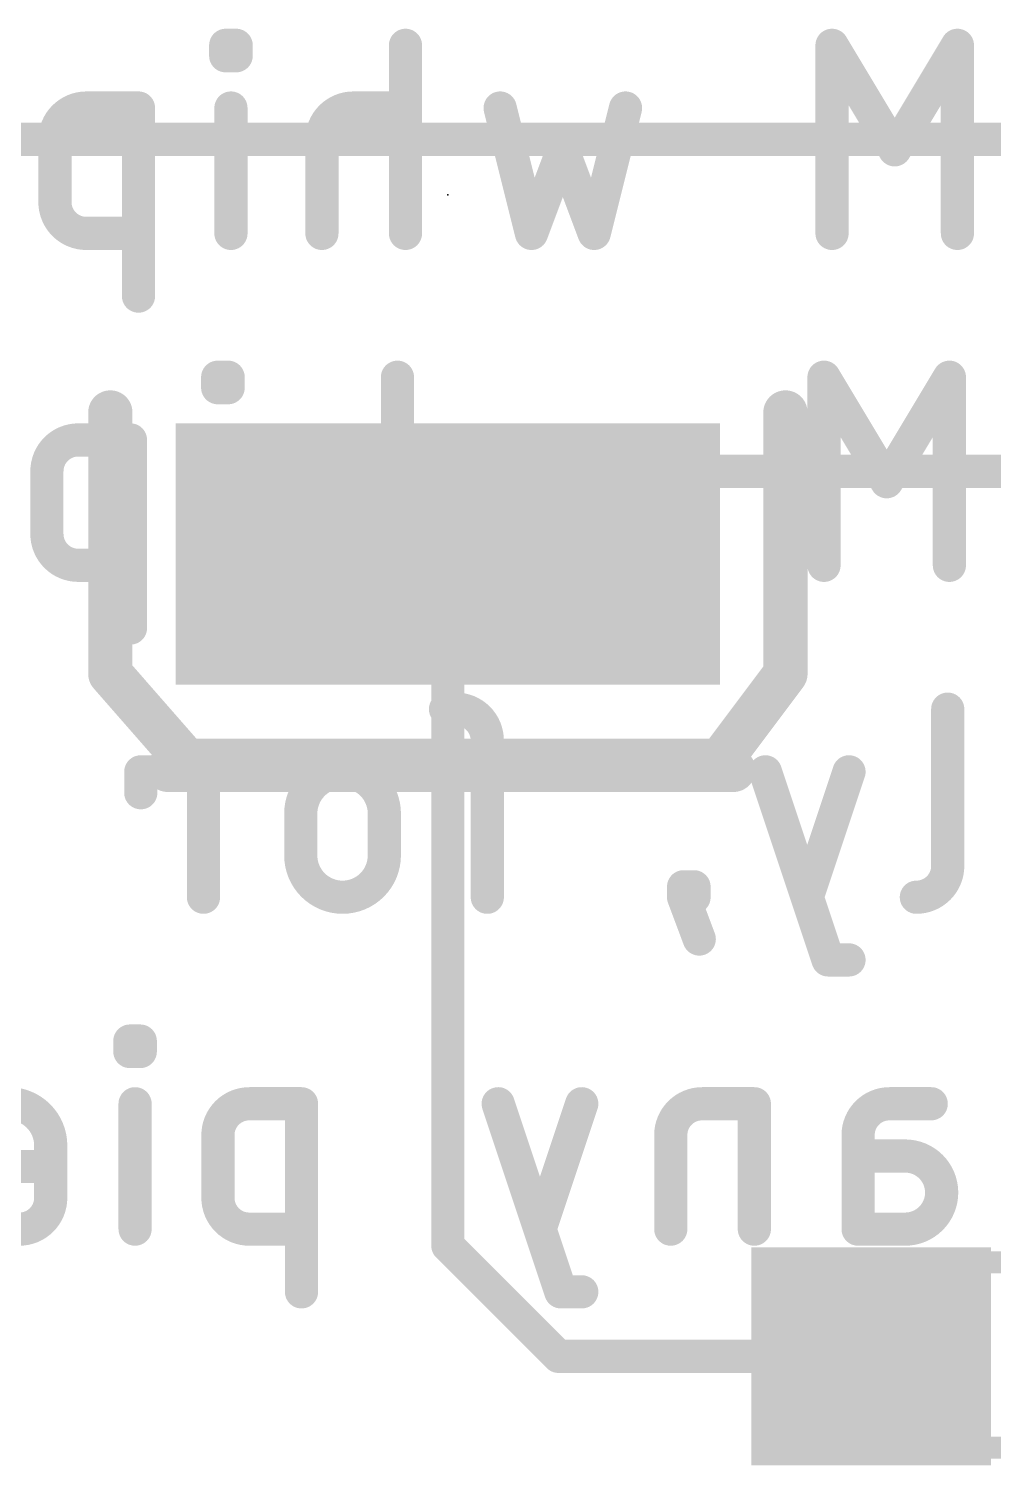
# Model space of a CAD drawing. Extents: x -15.2 to 71.4, y -14.5 to 36.9.
# Drawn here: x 29.83 to 34.25, y 3.06 to 9.65 of the extents above; entities that cross this region are included whole.
import ezdxf

# ---------------------------------------------------------------- set-up
doc = ezdxf.new("R2010")
doc.units = 0
for name, color, linetype in [('1', 12, 'CONTINUOUS'), ('21', 41, 'CONTINUOUS'), ('22', 40, 'CONTINUOUS'), ('23', 53, 'CONTINUOUS'), ('51', 53, 'CONTINUOUS')]:
    doc.layers.add(name, color=color, linetype=linetype)

# ---------------------------------------------------------------- blocks, each defined once
blk = doc.blocks.new('RECT')
blk.add_solid([(-0.5, -0.5), (0.5, -0.5), (-0.5, 0.5), (0.5, 0.5)])

msp = doc.modelspace()

# ---------------------------------------------------------------- linework, layer by layer
at = {"layer": '1', "const_width": 0.1524}
for points in [[(38.608, 9.144), (20.828, 9.144)], [(32.13, 7.62), (31.75, 7.24)], [(38.354, 7.62), (32.13, 7.62)], [(31.75, 7.24), (31.75, 4.064)], [(31.75, 4.064), (32.258, 3.556)], [(32.258, 3.556), (33.694, 3.556)]]:
    msp.add_lwpolyline(points, dxfattribs=at)
at = {"layer": '1', "const_width": 0.0762}
for points in [[(32.13, 7.6581, 1), (32.13, 7.5819)], [(32.1569, 7.5931, 1), (32.1031, 7.6469)], [(31.7881, 7.24, 1), (31.7119, 7.24)], [(31.7231, 7.2669, 1), (31.7769, 7.2131)], [(31.7119, 4.064, 1), (31.7881, 4.064)], [(31.7769, 4.0909, 1), (31.7231, 4.0371)], [(32.258, 3.5941, 1), (32.258, 3.5179)], [(33.694, 3.5179, 1), (33.694, 3.5941)], [(32.2311, 3.5291, 1), (32.2849, 3.5829)]]:
    msp.add_lwpolyline(points, format="xyb", dxfattribs=at)
at = {"layer": '21', "const_width": 0.2032}
msp.add_lwpolyline([(33.061, 6.249), (30.464, 6.249)], dxfattribs=at)
at = {"layer": '21', "const_width": 0.1016}
for points in [[(30.464, 6.2998, 1), (30.464, 6.1982)], [(33.061, 6.1982, 1), (33.061, 6.2998)]]:
    msp.add_lwpolyline(points, format="xyb", dxfattribs=at)
at = {"layer": '22', "const_width": 0.1524}
for points in [[(30.7778, 9.5758), (30.7298, 9.5758)], [(30.7298, 9.5758), (30.7298, 9.5278)], [(30.7778, 9.5278), (30.7778, 9.5758)], [(31.5553, 8.7122), (31.5553, 9.5758)], [(33.8018, 9.096), (33.5139, 9.5758)], [(33.5139, 9.5758), (33.5139, 8.7122)], [(34.0897, 9.5758), (33.8018, 9.096)], [(34.0897, 8.7122), (34.0897, 9.5758)], [(30.7298, 9.5278), (30.7778, 9.5278)], [(30.3293, 9.2879), (30.0895, 9.2879)], [(30.3293, 8.4243), (30.3293, 9.2879)], [(30.7538, 8.7122), (30.7538, 9.2879)], [(31.5553, 9.2879), (31.3154, 9.2879)], [(32.1339, 8.7122), (31.9899, 9.2879)], [(32.5657, 9.2879), (32.4217, 8.7122)], [(29.9455, 9.144), (29.9455, 8.8561)], [(31.1715, 9.144), (31.1715, 8.7122)], [(32.2778, 9.096), (32.1339, 8.7122)], [(32.4217, 8.7122), (32.2778, 9.096)], [(30.0895, 8.7122), (30.3293, 8.7122)], [(30.741, 8.0518), (30.693, 8.0518)], [(30.693, 8.0518), (30.693, 8.0038)], [(30.741, 8.0038), (30.741, 8.0518)], [(31.5185, 7.1882), (31.5185, 8.0518)], [(33.765, 7.572), (33.4771, 8.0518)], [(33.4771, 8.0518), (33.4771, 7.1882)], [(34.0528, 8.0518), (33.765, 7.572)], [(34.0528, 7.1882), (34.0528, 8.0518)], [(30.693, 8.0038), (30.741, 8.0038)], [(30.2925, 7.7639), (30.0526, 7.7639)], [(30.2925, 6.9003), (30.2925, 7.7639)], [(30.717, 7.1882), (30.717, 7.7639)], [(31.5185, 7.7639), (31.2786, 7.7639)], [(32.097, 7.1882), (31.9531, 7.7639)], [(32.5288, 7.7639), (32.3849, 7.1882)], [(29.9087, 7.62), (29.9087, 7.3321)], [(31.1347, 7.62), (31.1347, 7.1882)], [(32.241, 7.572), (32.097, 7.1882)], [(32.3849, 7.1882), (32.241, 7.572)], [(30.0526, 7.1882), (30.2925, 7.1882)], [(31.7871, 6.5278), (31.7391, 6.5278)], [(34.0452, 6.5278), (34.0452, 5.8081)], [(31.931, 5.6642), (31.931, 6.3839)], [(30.6277, 6.2399), (30.3398, 6.2399)], [(30.3398, 6.2399), (30.3398, 6.144)], [(30.6277, 5.6642), (30.6277, 6.2399)], [(32.027, 6.2399), (31.7391, 6.2399)], [(33.4959, 5.3763), (33.208, 6.2399)], [(33.5918, 6.2399), (33.3999, 5.6642)], [(31.0744, 6.048), (31.0744, 5.8561)], [(31.4583, 5.8561), (31.4583, 6.048)], [(32.8802, 5.7122), (32.8323, 5.7122)], [(32.8323, 5.7122), (32.8323, 5.6642)], [(32.8323, 5.6642), (32.8802, 5.6642)], [(32.8323, 5.6642), (32.9042, 5.4723)], [(32.8802, 5.6642), (32.8802, 5.7122)], [(33.5918, 5.3763), (33.4959, 5.3763)], [(30.3375, 5.0038), (30.2896, 5.0038)], [(30.2896, 5.0038), (30.2896, 4.9558)], [(30.3375, 4.9558), (30.3375, 5.0038)], [(30.2896, 4.9558), (30.3375, 4.9558)], [(30.3136, 4.1402), (30.3136, 4.7159)], [(31.0778, 4.7159), (30.8379, 4.7159)], [(31.0778, 3.8523), (31.0778, 4.7159)], [(32.2688, 3.8523), (31.9809, 4.7159)], [(32.3647, 4.7159), (32.1728, 4.1402)], [(33.1572, 4.7159), (32.9173, 4.7159)], [(33.1572, 4.1402), (33.1572, 4.7159)], [(33.7775, 4.7159), (33.9694, 4.7159)], [(30.694, 4.572), (30.694, 4.2841)], [(32.7734, 4.572), (32.7734, 4.1402)], [(33.6336, 4.1402), (33.6336, 4.572)], [(29.9263, 4.2841), (29.9263, 4.524)], [(33.6336, 4.476), (33.8495, 4.476)], [(29.5425, 4.4281), (29.9263, 4.4281)], [(29.5425, 4.1402), (29.7824, 4.1402)], [(30.8379, 4.1402), (31.0778, 4.1402)], [(33.8495, 4.1402), (33.6336, 4.1402)], [(32.3647, 3.8523), (32.2688, 3.8523)]]:
    msp.add_lwpolyline(points, dxfattribs=at)
at = {"layer": '22'}
for points, const_width in [([(30.7298, 9.6139, 1), (30.7298, 9.5377)], 0.0762), ([(30.7679, 9.5758, 1), (30.6917, 9.5758)], 0.0762), ([(30.8159, 9.5758, 1), (30.7397, 9.5758)], 0.0762), ([(30.7778, 9.5377, 1), (30.7778, 9.6139)], 0.0762), ([(31.5934, 9.5758, 1), (31.5172, 9.5758)], 0.0762), ([(33.552, 9.5758, 1), (33.4758, 9.5758)], 0.0762), ([(33.5466, 9.5954, 1), (33.4813, 9.5562)], 0.0762), ([(34.1278, 9.5758, 1), (34.0516, 9.5758)], 0.0762), ([(34.1223, 9.5562, 1), (34.057, 9.5954)], 0.0762), ([(30.7298, 9.5659, 1), (30.7298, 9.4897)], 0.0762), ([(30.6917, 9.5278, 1), (30.7679, 9.5278)], 0.0762), ([(30.7397, 9.5278, 1), (30.8159, 9.5278)], 0.0762), ([(30.7778, 9.4897, 1), (30.7778, 9.5659)], 0.0762), ([(30.0895, 9.2879, 0.4142), (29.9455, 9.144)], 0.1524), ([(30.0895, 9.326, 1), (30.0895, 9.2498)], 0.0762), ([(30.0895, 9.2498, 1), (30.0895, 9.326)], 0.0762), ([(30.3674, 9.2879, 1), (30.2912, 9.2879)], 0.0762), ([(30.3293, 9.2498, 1), (30.3293, 9.326)], 0.0762), ([(30.7919, 9.2879, 1), (30.7157, 9.2879)], 0.0762), ([(31.3154, 9.2879, 0.4142), (31.1715, 9.144)], 0.1524), ([(31.3154, 9.326, 1), (31.3154, 9.2498)], 0.0762), ([(31.3154, 9.2498, 1), (31.3154, 9.326)], 0.0762), ([(31.5553, 9.2498, 1), (31.5553, 9.326)], 0.0762), ([(32.0269, 9.2972, 1), (31.953, 9.2787)], 0.0762), ([(32.6026, 9.2787, 1), (32.5287, 9.2972)], 0.0762), ([(29.9836, 9.144, 1), (29.9074, 9.144)], 0.0762), ([(29.9074, 9.144, 1), (29.9836, 9.144)], 0.0762), ([(31.2096, 9.144, 1), (31.1334, 9.144)], 0.0762), ([(31.1334, 9.144, 1), (31.2096, 9.144)], 0.0762), ([(32.3135, 9.1094, 1), (32.2421, 9.0826)], 0.0762), ([(32.3135, 9.0826, 1), (32.2421, 9.1094)], 0.0762), ([(33.7691, 9.1156, 1), (33.8345, 9.0764)], 0.0762), ([(33.7691, 9.0764, 1), (33.8345, 9.1156)], 0.0762), ([(29.9455, 8.8561, 0.4142), (30.0895, 8.7122)], 0.1524), ([(29.9836, 8.8561, 1), (29.9074, 8.8561)], 0.0762), ([(29.9074, 8.8561, 1), (29.9836, 8.8561)], 0.0762), ([(30.0895, 8.7503, 1), (30.0895, 8.6741)], 0.0762), ([(30.0895, 8.6741, 1), (30.0895, 8.7503)], 0.0762), ([(30.3293, 8.6741, 1), (30.3293, 8.7503)], 0.0762), ([(30.7157, 8.7122, 1), (30.7919, 8.7122)], 0.0762), ([(31.1334, 8.7122, 1), (31.2096, 8.7122)], 0.0762), ([(31.5172, 8.7122, 1), (31.5934, 8.7122)], 0.0762), ([(32.0982, 8.7256, 1), (32.1695, 8.6988)], 0.0762), ([(32.0969, 8.703, 1), (32.1708, 8.7214)], 0.0762), ([(32.3848, 8.7214, 1), (32.4587, 8.703)], 0.0762), ([(32.3861, 8.6988, 1), (32.4574, 8.7256)], 0.0762), ([(33.4758, 8.7122, 1), (33.552, 8.7122)], 0.0762), ([(34.0516, 8.7122, 1), (34.1278, 8.7122)], 0.0762), ([(30.2912, 8.4243, 1), (30.3674, 8.4243)], 0.0762), ([(30.693, 8.0899, 1), (30.693, 8.0137)], 0.0762), ([(30.7311, 8.0518, 1), (30.6549, 8.0518)], 0.0762), ([(30.7791, 8.0518, 1), (30.7029, 8.0518)], 0.0762), ([(30.741, 8.0137, 1), (30.741, 8.0899)], 0.0762), ([(31.5566, 8.0518, 1), (31.4804, 8.0518)], 0.0762), ([(33.5098, 8.0714, 1), (33.4444, 8.0322)], 0.0762), ([(33.5152, 8.0518, 1), (33.439, 8.0518)], 0.0762), ([(34.0909, 8.0518, 1), (34.0147, 8.0518)], 0.0762), ([(34.0855, 8.0322, 1), (34.0202, 8.0714)], 0.0762), ([(30.693, 8.0419, 1), (30.693, 7.9657)], 0.0762), ([(30.741, 7.9657, 1), (30.741, 8.0419)], 0.0762), ([(30.6549, 8.0038, 1), (30.7311, 8.0038)], 0.0762), ([(30.7029, 8.0038, 1), (30.7791, 8.0038)], 0.0762), ([(30.0526, 7.7639, 0.4142), (29.9087, 7.62)], 0.1524), ([(30.0526, 7.802, 1), (30.0526, 7.7258)], 0.0762), ([(30.0526, 7.7258, 1), (30.0526, 7.802)], 0.0762), ([(30.3306, 7.7639, 1), (30.2544, 7.7639)], 0.0762), ([(30.2925, 7.7258, 1), (30.2925, 7.802)], 0.0762), ([(30.7551, 7.7639, 1), (30.6789, 7.7639)], 0.0762), ([(31.2786, 7.7639, 0.4142), (31.1347, 7.62)], 0.1524), ([(31.2786, 7.802, 1), (31.2786, 7.7258)], 0.0762), ([(31.2786, 7.7258, 1), (31.2786, 7.802)], 0.0762), ([(31.5185, 7.7258, 1), (31.5185, 7.802)], 0.0762), ([(31.9901, 7.7732, 1), (31.9161, 7.7547)], 0.0762), ([(32.5658, 7.7547, 1), (32.4919, 7.7732)], 0.0762), ([(29.9468, 7.62, 1), (29.8706, 7.62)], 0.0762), ([(29.8706, 7.62, 1), (29.9468, 7.62)], 0.0762), ([(31.1728, 7.62, 1), (31.0966, 7.62)], 0.0762), ([(31.0966, 7.62, 1), (31.1728, 7.62)], 0.0762), ([(32.2766, 7.5854, 1), (32.2053, 7.5586)], 0.0762), ([(32.2766, 7.5586, 1), (32.2053, 7.5854)], 0.0762), ([(33.7323, 7.5916, 1), (33.7976, 7.5524)], 0.0762), ([(33.7323, 7.5524, 1), (33.7976, 7.5916)], 0.0762), ([(29.9087, 7.3321, 0.4142), (30.0526, 7.1882)], 0.1524), ([(29.9468, 7.3321, 1), (29.8706, 7.3321)], 0.0762), ([(29.8706, 7.3321, 1), (29.9468, 7.3321)], 0.0762), ([(30.0526, 7.2263, 1), (30.0526, 7.1501)], 0.0762), ([(30.0526, 7.1501, 1), (30.0526, 7.2263)], 0.0762), ([(30.2925, 7.1501, 1), (30.2925, 7.2263)], 0.0762), ([(30.6789, 7.1882, 1), (30.7551, 7.1882)], 0.0762), ([(31.0966, 7.1882, 1), (31.1728, 7.1882)], 0.0762), ([(31.4804, 7.1882, 1), (31.5566, 7.1882)], 0.0762), ([(32.0614, 7.2016, 1), (32.1327, 7.1748)], 0.0762), ([(32.0601, 7.179, 1), (32.134, 7.1974)], 0.0762), ([(32.3479, 7.1974, 1), (32.4219, 7.179)], 0.0762), ([(32.3492, 7.1748, 1), (32.4206, 7.2016)], 0.0762), ([(33.439, 7.1882, 1), (33.5152, 7.1882)], 0.0762), ([(34.0147, 7.1882, 1), (34.0909, 7.1882)], 0.0762), ([(30.2544, 6.9003, 1), (30.3306, 6.9003)], 0.0762), ([(31.7391, 6.5659, 1), (31.7391, 6.4897)], 0.0762), ([(31.931, 6.3839, 0.4142), (31.7871, 6.5278)], 0.1524), ([(31.7871, 6.5659, 1), (31.7871, 6.4897)], 0.0762), ([(31.7871, 6.4897, 1), (31.7871, 6.5659)], 0.0762), ([(34.0833, 6.5278, 1), (34.0071, 6.5278)], 0.0762), ([(31.9691, 6.3839, 1), (31.8929, 6.3839)], 0.0762), ([(31.8929, 6.3839, 1), (31.9691, 6.3839)], 0.0762), ([(30.3398, 6.278, 1), (30.3398, 6.2018)], 0.0762), ([(30.3779, 6.2399, 1), (30.3017, 6.2399)], 0.0762), ([(30.6658, 6.2399, 1), (30.5896, 6.2399)], 0.0762), ([(30.6277, 6.2018, 1), (30.6277, 6.278)], 0.0762), ([(31.4583, 6.048, 1), (31.0744, 6.048)], 0.1524), ([(31.7391, 6.278, 1), (31.7391, 6.2018)], 0.0762), ([(32.027, 6.2018, 1), (32.027, 6.278)], 0.0762), ([(33.2442, 6.252, 1), (33.1719, 6.2279)], 0.0762), ([(33.628, 6.2279, 1), (33.5557, 6.252)], 0.0762), ([(30.3017, 6.144, 1), (30.3779, 6.144)], 0.0762), ([(31.1125, 6.048, 1), (31.0363, 6.048)], 0.0762), ([(31.0363, 6.048, 1), (31.1125, 6.048)], 0.0762), ([(31.4964, 6.048, 1), (31.4202, 6.048)], 0.0762), ([(31.4202, 6.048, 1), (31.4964, 6.048)], 0.0762), ([(31.0744, 5.8561, 1), (31.4582, 5.8561)], 0.1524), ([(31.1125, 5.8561, 1), (31.0363, 5.8561)], 0.0762), ([(31.0363, 5.8561, 1), (31.1125, 5.8561)], 0.0762), ([(31.4963, 5.8561, 1), (31.4201, 5.8561)], 0.0762), ([(31.4202, 5.8561, 1), (31.4964, 5.8561)], 0.0762), ([(33.9012, 5.6642, 0.4142), (34.0452, 5.8081)], 0.1524), ([(34.0833, 5.8081, 1), (34.0071, 5.8081)], 0.0762), ([(34.0071, 5.8081, 1), (34.0833, 5.8081)], 0.0762), ([(32.8323, 5.7503, 1), (32.8323, 5.6741)], 0.0762), ([(32.8704, 5.7122, 1), (32.7942, 5.7122)], 0.0762), ([(32.8323, 5.7023, 1), (32.8323, 5.6261)], 0.0762), ([(32.8679, 5.6776, 1), (32.7966, 5.6508)], 0.0762), ([(32.9183, 5.7122, 1), (32.8421, 5.7122)], 0.0762), ([(32.8802, 5.6741, 1), (32.8802, 5.7503)], 0.0762), ([(32.8802, 5.6261, 1), (32.8802, 5.7023)], 0.0762), ([(33.9012, 5.7023, 1), (33.9012, 5.6261)], 0.0762), ([(30.5896, 5.6642, 1), (30.6658, 5.6642)], 0.0762), ([(31.8929, 5.6642, 1), (31.9691, 5.6642)], 0.0762), ([(32.7942, 5.6642, 1), (32.8704, 5.6642)], 0.0762), ([(32.8421, 5.6642, 1), (32.9183, 5.6642)], 0.0762), ([(33.3638, 5.6762, 1), (33.4361, 5.6522)], 0.0762), ([(32.8686, 5.4589, 1), (32.9399, 5.4857)], 0.0762), ([(33.4959, 5.4144, 1), (33.4959, 5.3382)], 0.0762), ([(33.4597, 5.3643, 1), (33.532, 5.3884)], 0.0762), ([(33.5918, 5.3382, 1), (33.5918, 5.4144)], 0.0762), ([(30.2896, 5.0419, 1), (30.2896, 4.9657)], 0.0762), ([(30.3277, 5.0038, 1), (30.2515, 5.0038)], 0.0762), ([(30.3756, 5.0038, 1), (30.2994, 5.0038)], 0.0762), ([(30.3375, 4.9657, 1), (30.3375, 5.0419)], 0.0762), ([(30.2896, 4.9939, 1), (30.2896, 4.9177)], 0.0762), ([(30.3375, 4.9177, 1), (30.3375, 4.9939)], 0.0762), ([(30.2515, 4.9558, 1), (30.3277, 4.9558)], 0.0762), ([(30.2994, 4.9558, 1), (30.3756, 4.9558)], 0.0762), ([(29.9263, 4.524, 1), (29.5425, 4.524)], 0.1524), ([(30.3517, 4.7159, 1), (30.2755, 4.7159)], 0.0762), ([(30.8379, 4.7159, 0.4142), (30.694, 4.572)], 0.1524), ([(30.8379, 4.754, 1), (30.8379, 4.6778)], 0.0762), ([(30.8379, 4.6778, 1), (30.8379, 4.754)], 0.0762), ([(31.1159, 4.7159, 1), (31.0397, 4.7159)], 0.0762), ([(31.0778, 4.6778, 1), (31.0778, 4.754)], 0.0762), ([(32.0171, 4.728, 1), (31.9448, 4.7039)], 0.0762), ([(32.4009, 4.7039, 1), (32.3286, 4.728)], 0.0762), ([(32.9173, 4.7159, 0.4142), (32.7734, 4.572)], 0.1524), ([(32.9173, 4.754, 1), (32.9173, 4.6778)], 0.0762), ([(32.9173, 4.6778, 1), (32.9173, 4.754)], 0.0762), ([(33.1953, 4.7159, 1), (33.1191, 4.7159)], 0.0762), ([(33.1572, 4.6778, 1), (33.1572, 4.754)], 0.0762), ([(33.7775, 4.7159, 0.4142), (33.6336, 4.572)], 0.1524), ([(33.7775, 4.754, 1), (33.7775, 4.6778)], 0.0762), ([(33.7775, 4.6778, 1), (33.7775, 4.754)], 0.0762), ([(33.9694, 4.6778, 1), (33.9694, 4.754)], 0.0762), ([(30.7321, 4.572, 1), (30.6559, 4.572)], 0.0762), ([(32.8115, 4.572, 1), (32.7353, 4.572)], 0.0762), ([(33.6717, 4.572, 1), (33.5955, 4.572)], 0.0762), ([(29.9644, 4.524, 1), (29.8882, 4.524)], 0.0762), ([(29.8882, 4.524, 1), (29.9644, 4.524)], 0.0762), ([(30.6559, 4.572, 1), (30.7321, 4.572)], 0.0762), ([(32.7353, 4.572, 1), (32.8115, 4.572)], 0.0762), ([(33.5955, 4.572, 1), (33.6717, 4.572)], 0.0762), ([(33.6336, 4.5141, 1), (33.6336, 4.4379)], 0.0762), ([(33.8495, 4.1402, 1), (33.8495, 4.476)], 0.1524), ([(33.8495, 4.5141, 1), (33.8495, 4.4379)], 0.0762), ([(33.8495, 4.4379, 1), (33.8495, 4.5141)], 0.0762), ([(29.9263, 4.39, 1), (29.9263, 4.4662)], 0.0762), ([(29.7824, 4.1402, 0.4142), (29.9263, 4.2841)], 0.1524), ([(29.9644, 4.2841, 1), (29.8882, 4.2841)], 0.0762), ([(30.694, 4.2841, 0.4142), (30.8379, 4.1402)], 0.1524), ([(30.7321, 4.2841, 1), (30.6559, 4.2841)], 0.0762), ([(29.8882, 4.2841, 1), (29.9644, 4.2841)], 0.0762), ([(30.6559, 4.2841, 1), (30.7321, 4.2841)], 0.0762), ([(29.7824, 4.1021, 1), (29.7824, 4.1783)], 0.0762), ([(30.2755, 4.1402, 1), (30.3517, 4.1402)], 0.0762), ([(30.8379, 4.1783, 1), (30.8379, 4.1021)], 0.0762), ([(30.8379, 4.1021, 1), (30.8379, 4.1783)], 0.0762), ([(31.0778, 4.1021, 1), (31.0778, 4.1783)], 0.0762), ([(32.1367, 4.1522, 1), (32.209, 4.1282)], 0.0762), ([(32.7353, 4.1402, 1), (32.8115, 4.1402)], 0.0762), ([(33.1191, 4.1402, 1), (33.1953, 4.1402)], 0.0762), ([(33.6336, 4.1783, 1), (33.6336, 4.1021)], 0.0762), ([(33.5955, 4.1402, 1), (33.6717, 4.1402)], 0.0762), ([(33.8495, 4.1783, 1), (33.8495, 4.1021)], 0.0762), ([(33.8495, 4.1021, 1), (33.8495, 4.1783)], 0.0762), ([(32.2688, 3.8904, 1), (32.2688, 3.8142)], 0.0762), ([(32.2326, 3.8403, 1), (32.3049, 3.8644)], 0.0762), ([(32.3647, 3.8142, 1), (32.3647, 3.8904)], 0.0762), ([(31.0397, 3.8523, 1), (31.1159, 3.8523)], 0.0762)]:
    msp.add_lwpolyline(points, format="xyb", dxfattribs=dict(at, const_width=const_width))
at = {"layer": '23'}
msp.add_point((31.75, 8.89), dxfattribs=at)
at = {"layer": '51'}
for points, const_width in [([(30.2, 7.89), (30.2, 6.69)], 0.2032), ([(33.3, 6.69), (33.3, 7.89)], 0.2032), ([(30.2, 6.69), (30.55, 6.29)], 0.2032), ([(33, 6.29), (33.3, 6.69)], 0.2032), ([(30.55, 6.29), (33, 6.29)], 0.2032), ([(34.188, 3.988), (34.9, 3.988)], 0.1016), ([(34.188, 3.137), (34.9, 3.137)], 0.1016)]:
    msp.add_lwpolyline(points, dxfattribs=dict(at, const_width=const_width))
for points, const_width in [([(30.2508, 7.89, 1), (30.1492, 7.89)], 0.1016), ([(33.3508, 7.89, 1), (33.2492, 7.89)], 0.1016), ([(30.2382, 6.7235, 1), (30.1618, 6.6565)], 0.1016), ([(30.1492, 6.69, 1), (30.2508, 6.69)], 0.1016), ([(33.2492, 6.69, 1), (33.3508, 6.69)], 0.1016), ([(33.3406, 6.6595, 1), (33.2594, 6.7205)], 0.1016), ([(30.55, 6.3408, 1), (30.55, 6.2392)], 0.1016), ([(30.5118, 6.2565, 1), (30.5882, 6.3235)], 0.1016), ([(32.9594, 6.3205, 1), (33.0406, 6.2595)], 0.1016), ([(33, 6.2392, 1), (33, 6.3408)], 0.1016), ([(34.188, 4.0134, 1), (34.188, 3.9626)], 0.0508), ([(34.188, 3.1624, 1), (34.188, 3.1116)], 0.0508)]:
    msp.add_lwpolyline(points, format="xyb", dxfattribs=dict(at, const_width=const_width))

# ---------------------------------------------------------------- block references
at = {"layer": '1', "xscale": 2.5, "yscale": 1.2}
msp.add_blockref('RECT', (31.75, 7.24), dxfattribs=at)
at = {"layer": '1', "xscale": 1.1}
msp.add_blockref('RECT', (33.694, 3.556), dxfattribs=at)
at = {"layer": '51', "xscale": 0.5001, "yscale": 0.95}
msp.add_blockref('RECT', (33.9558, 3.5611), dxfattribs=at)

doc.saveas('drawing.dxf')
